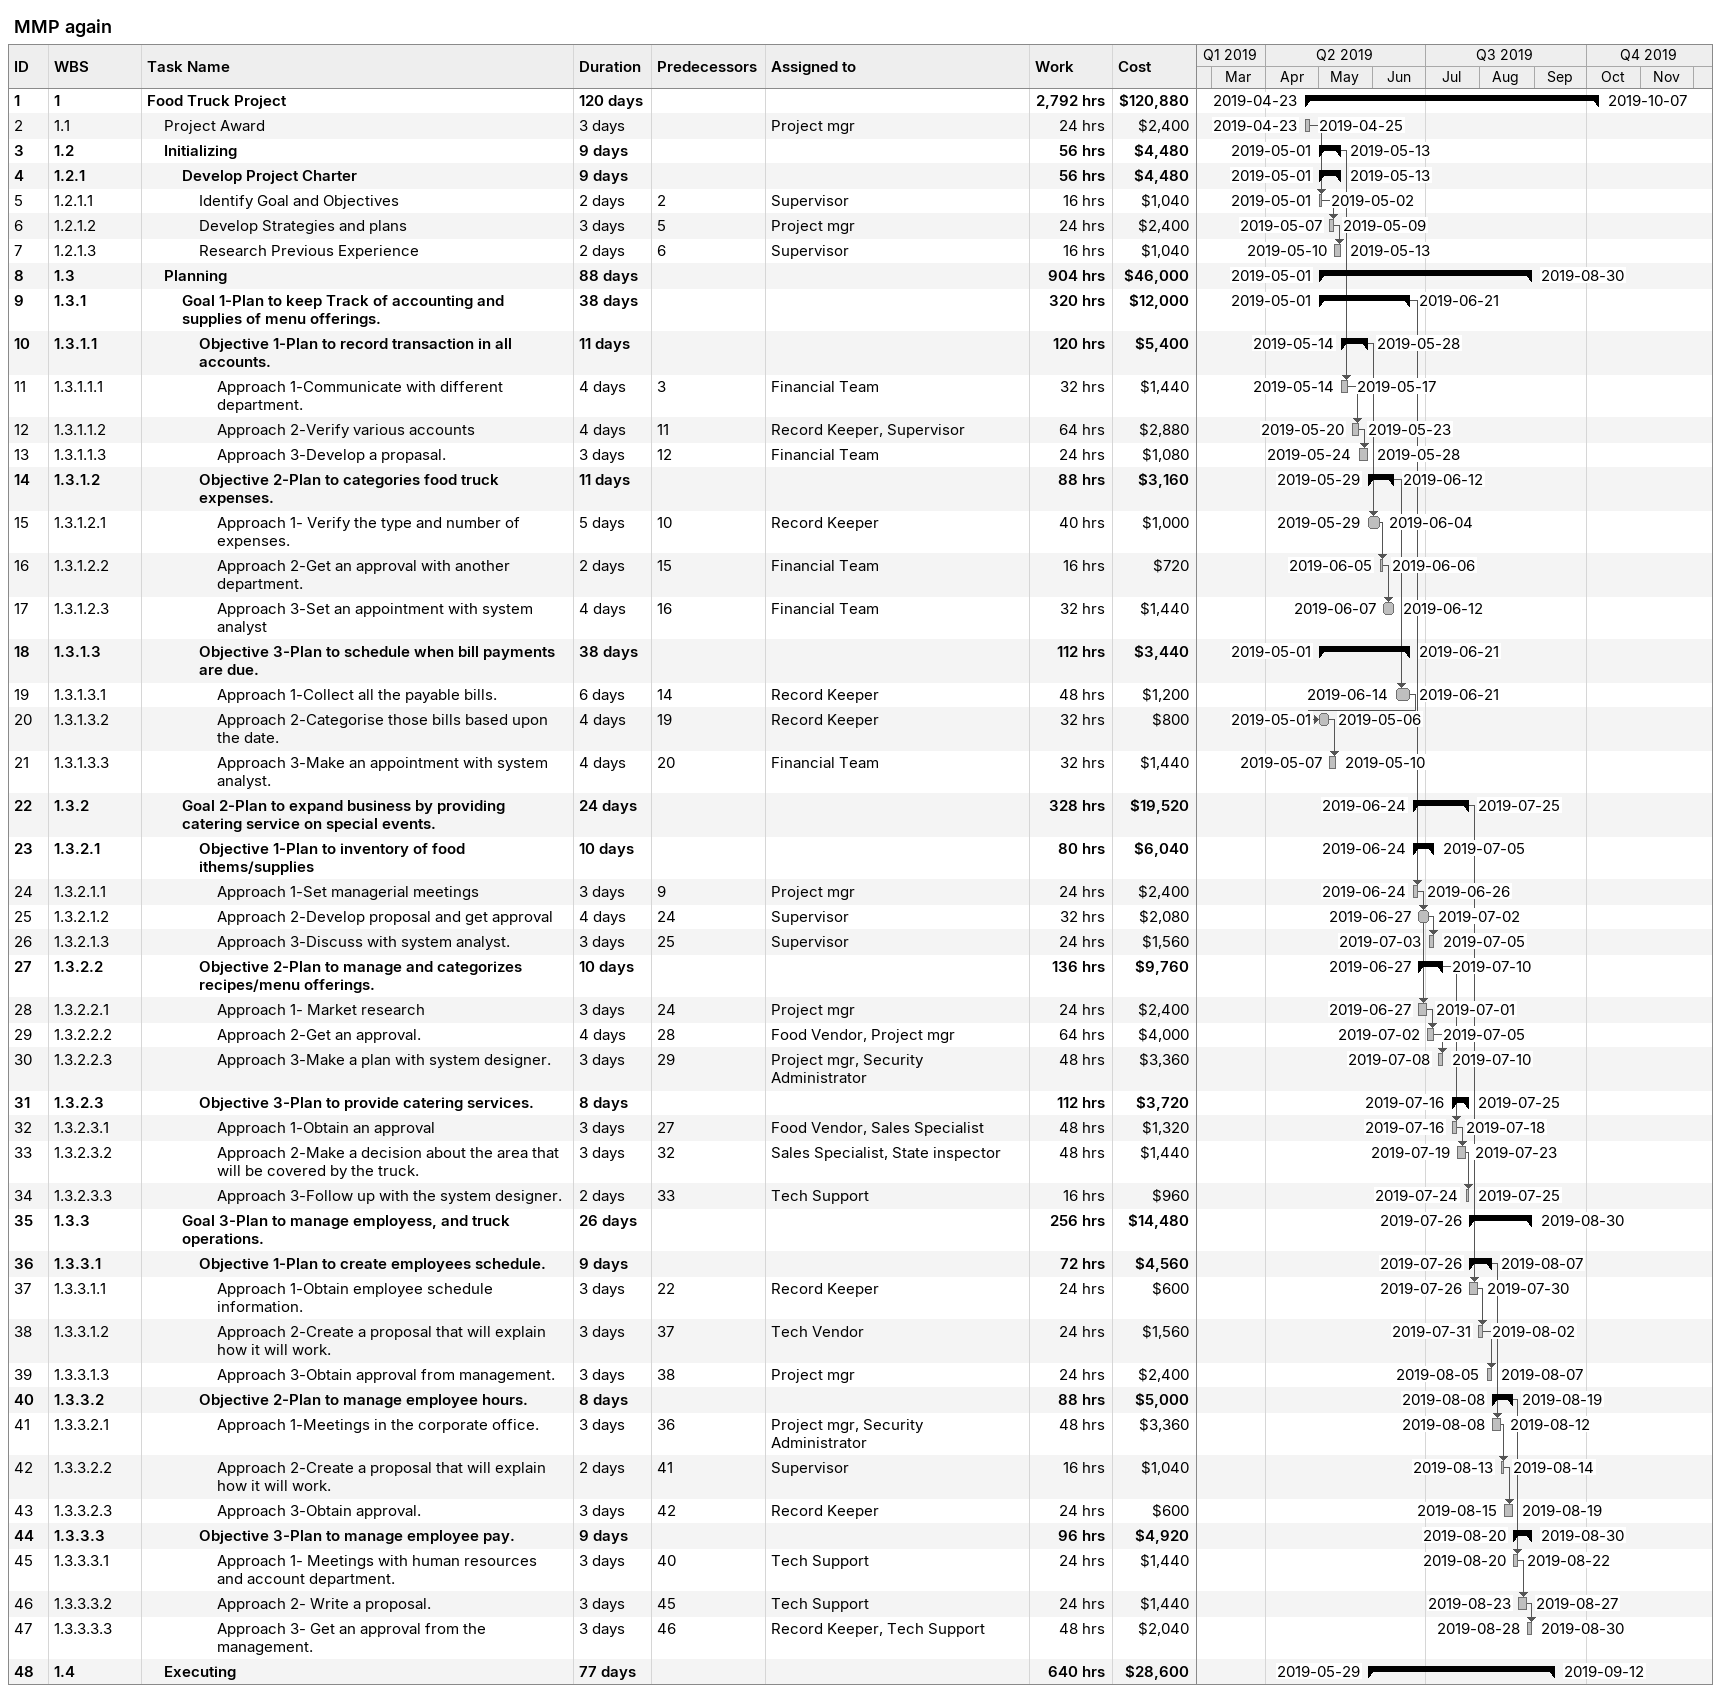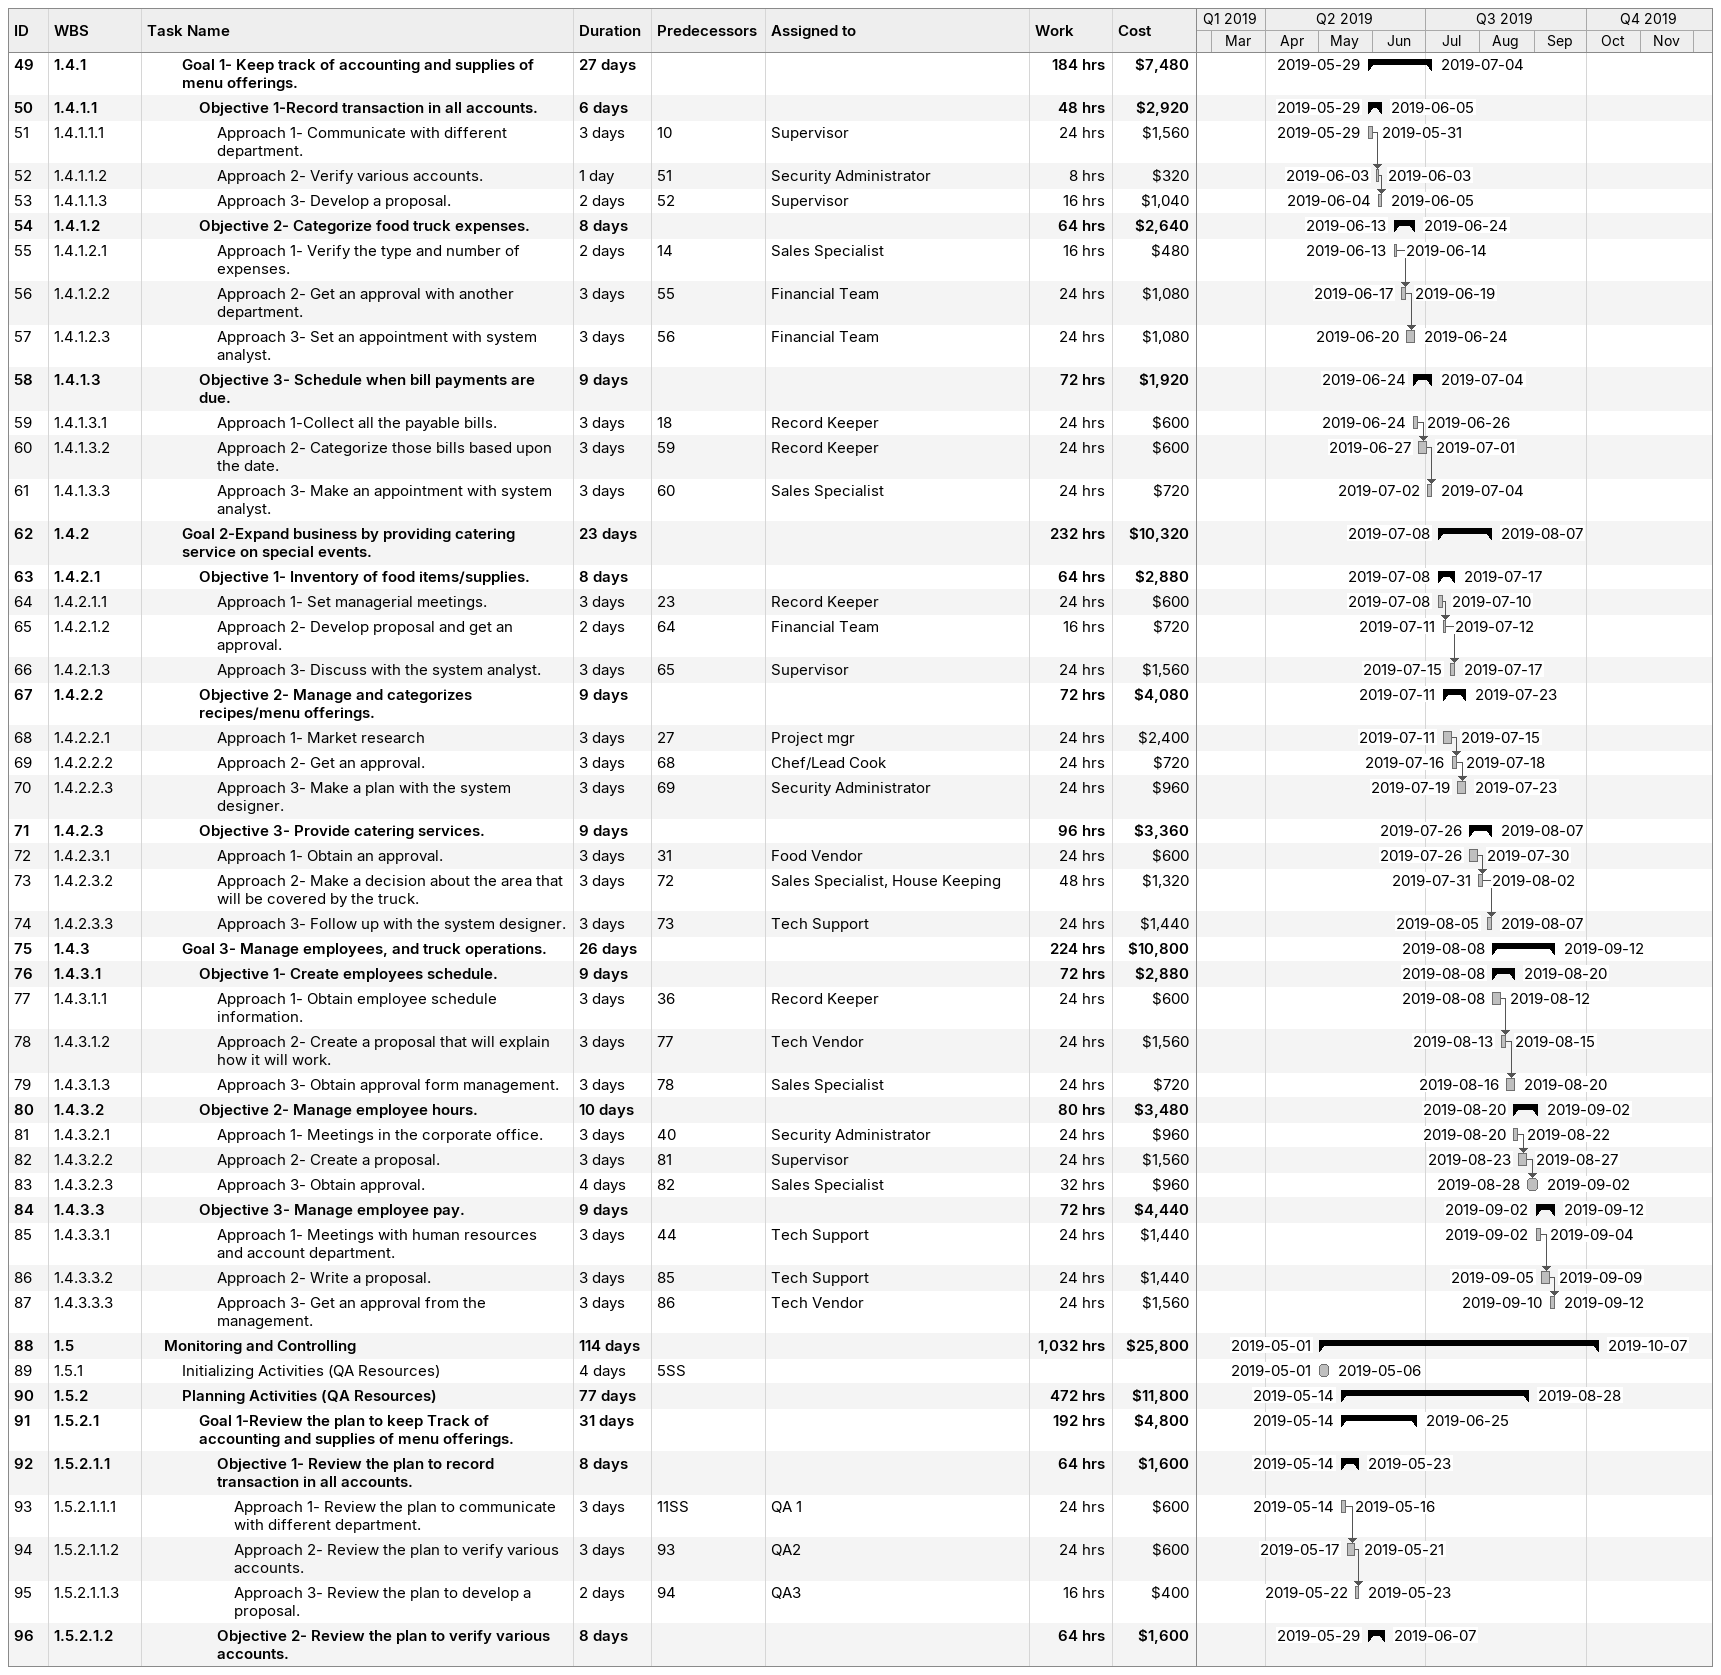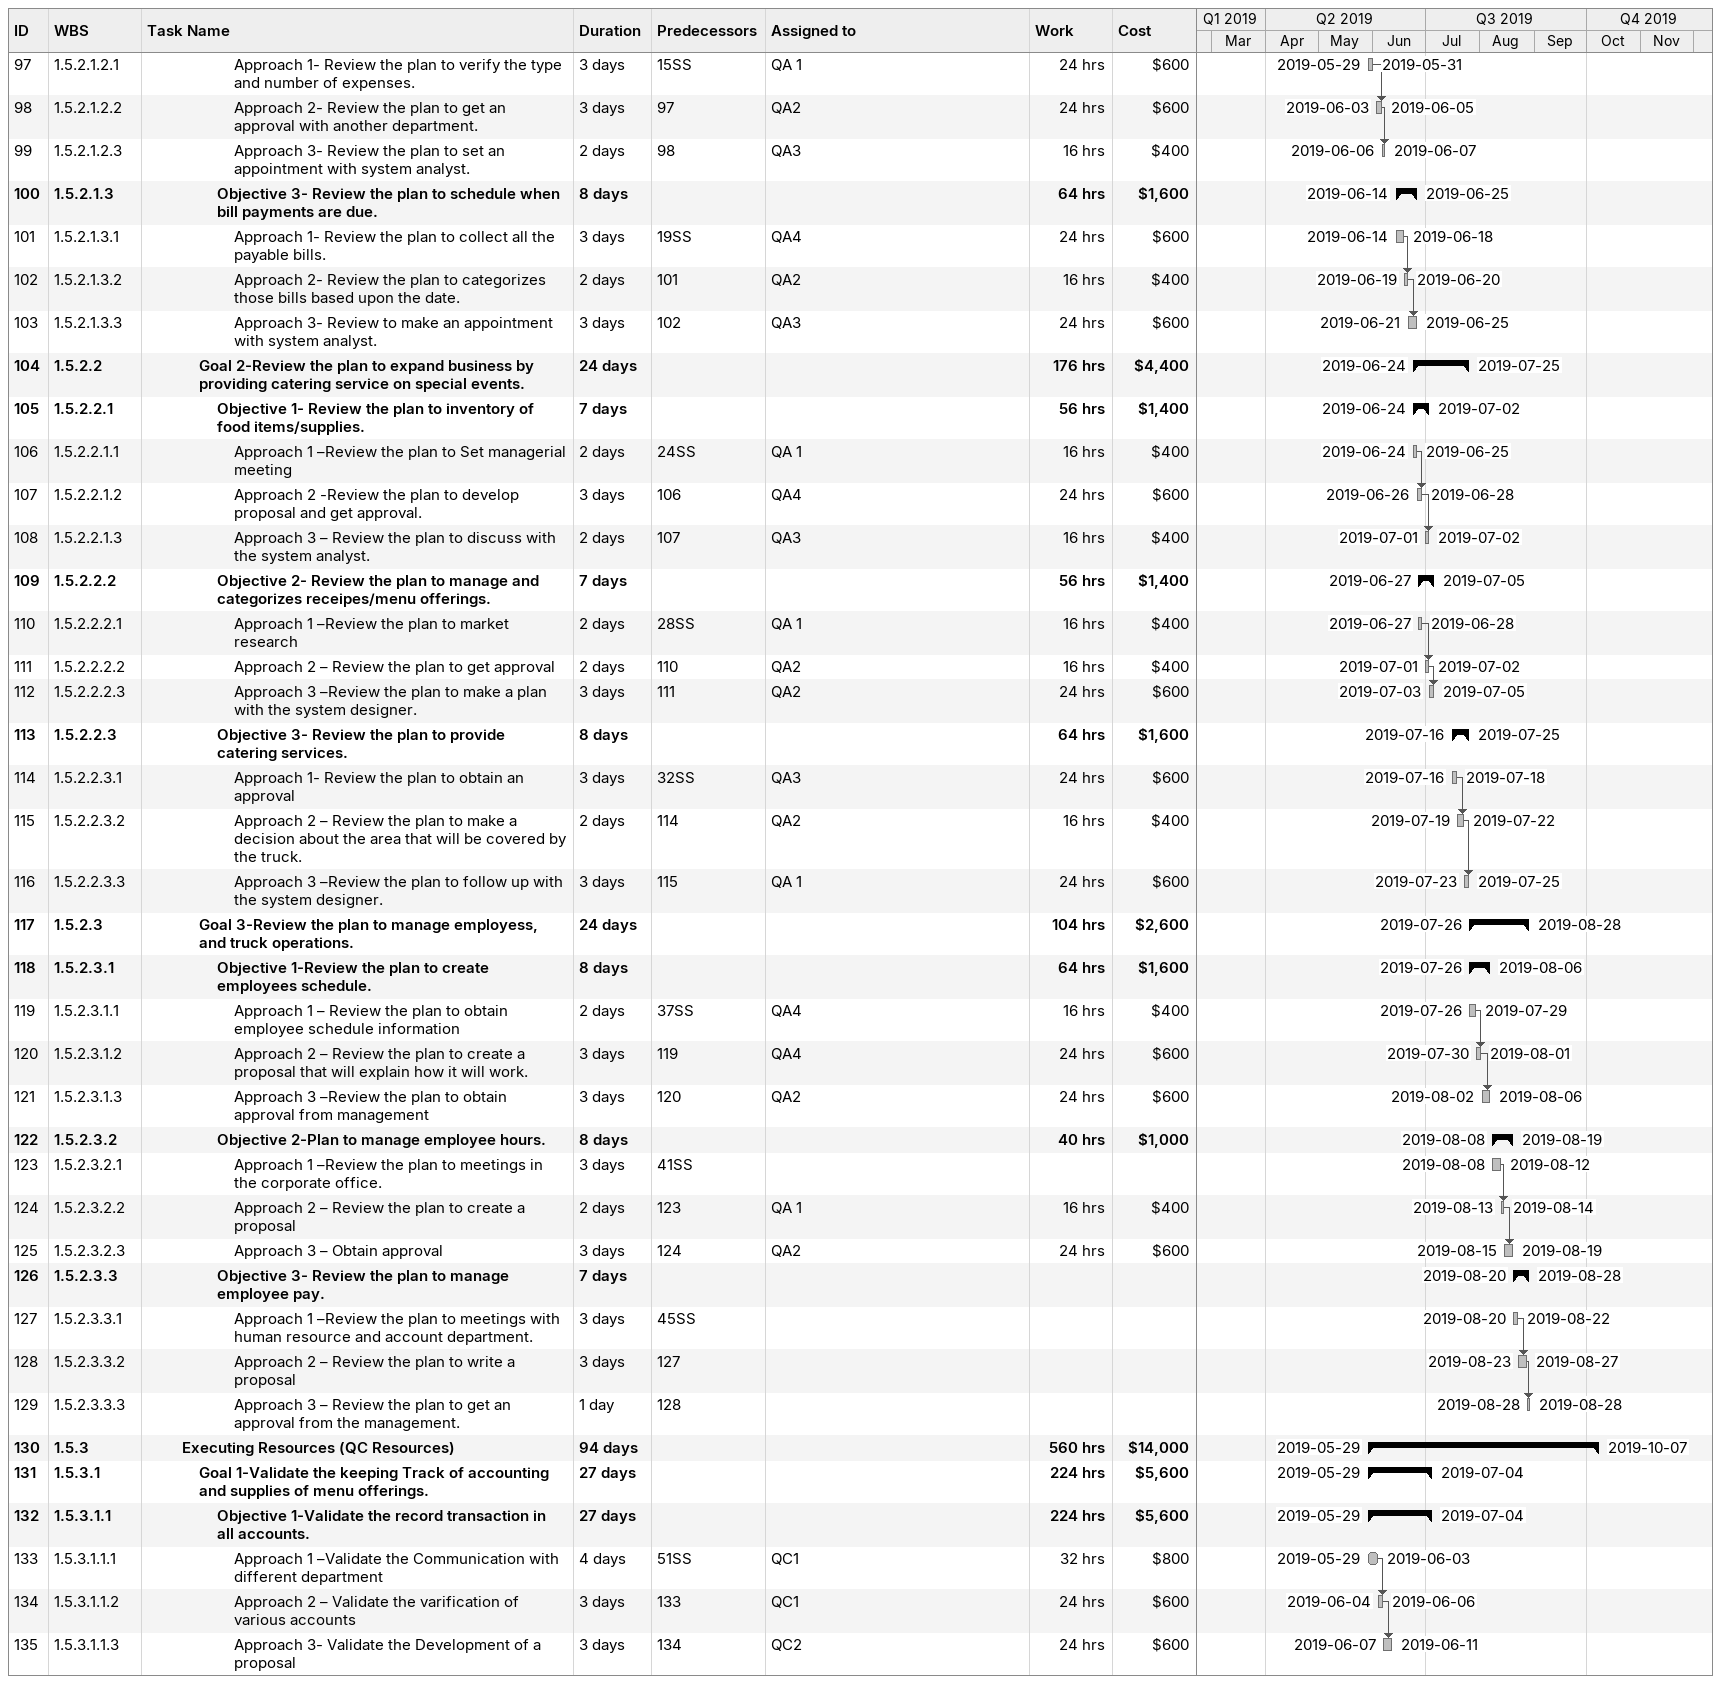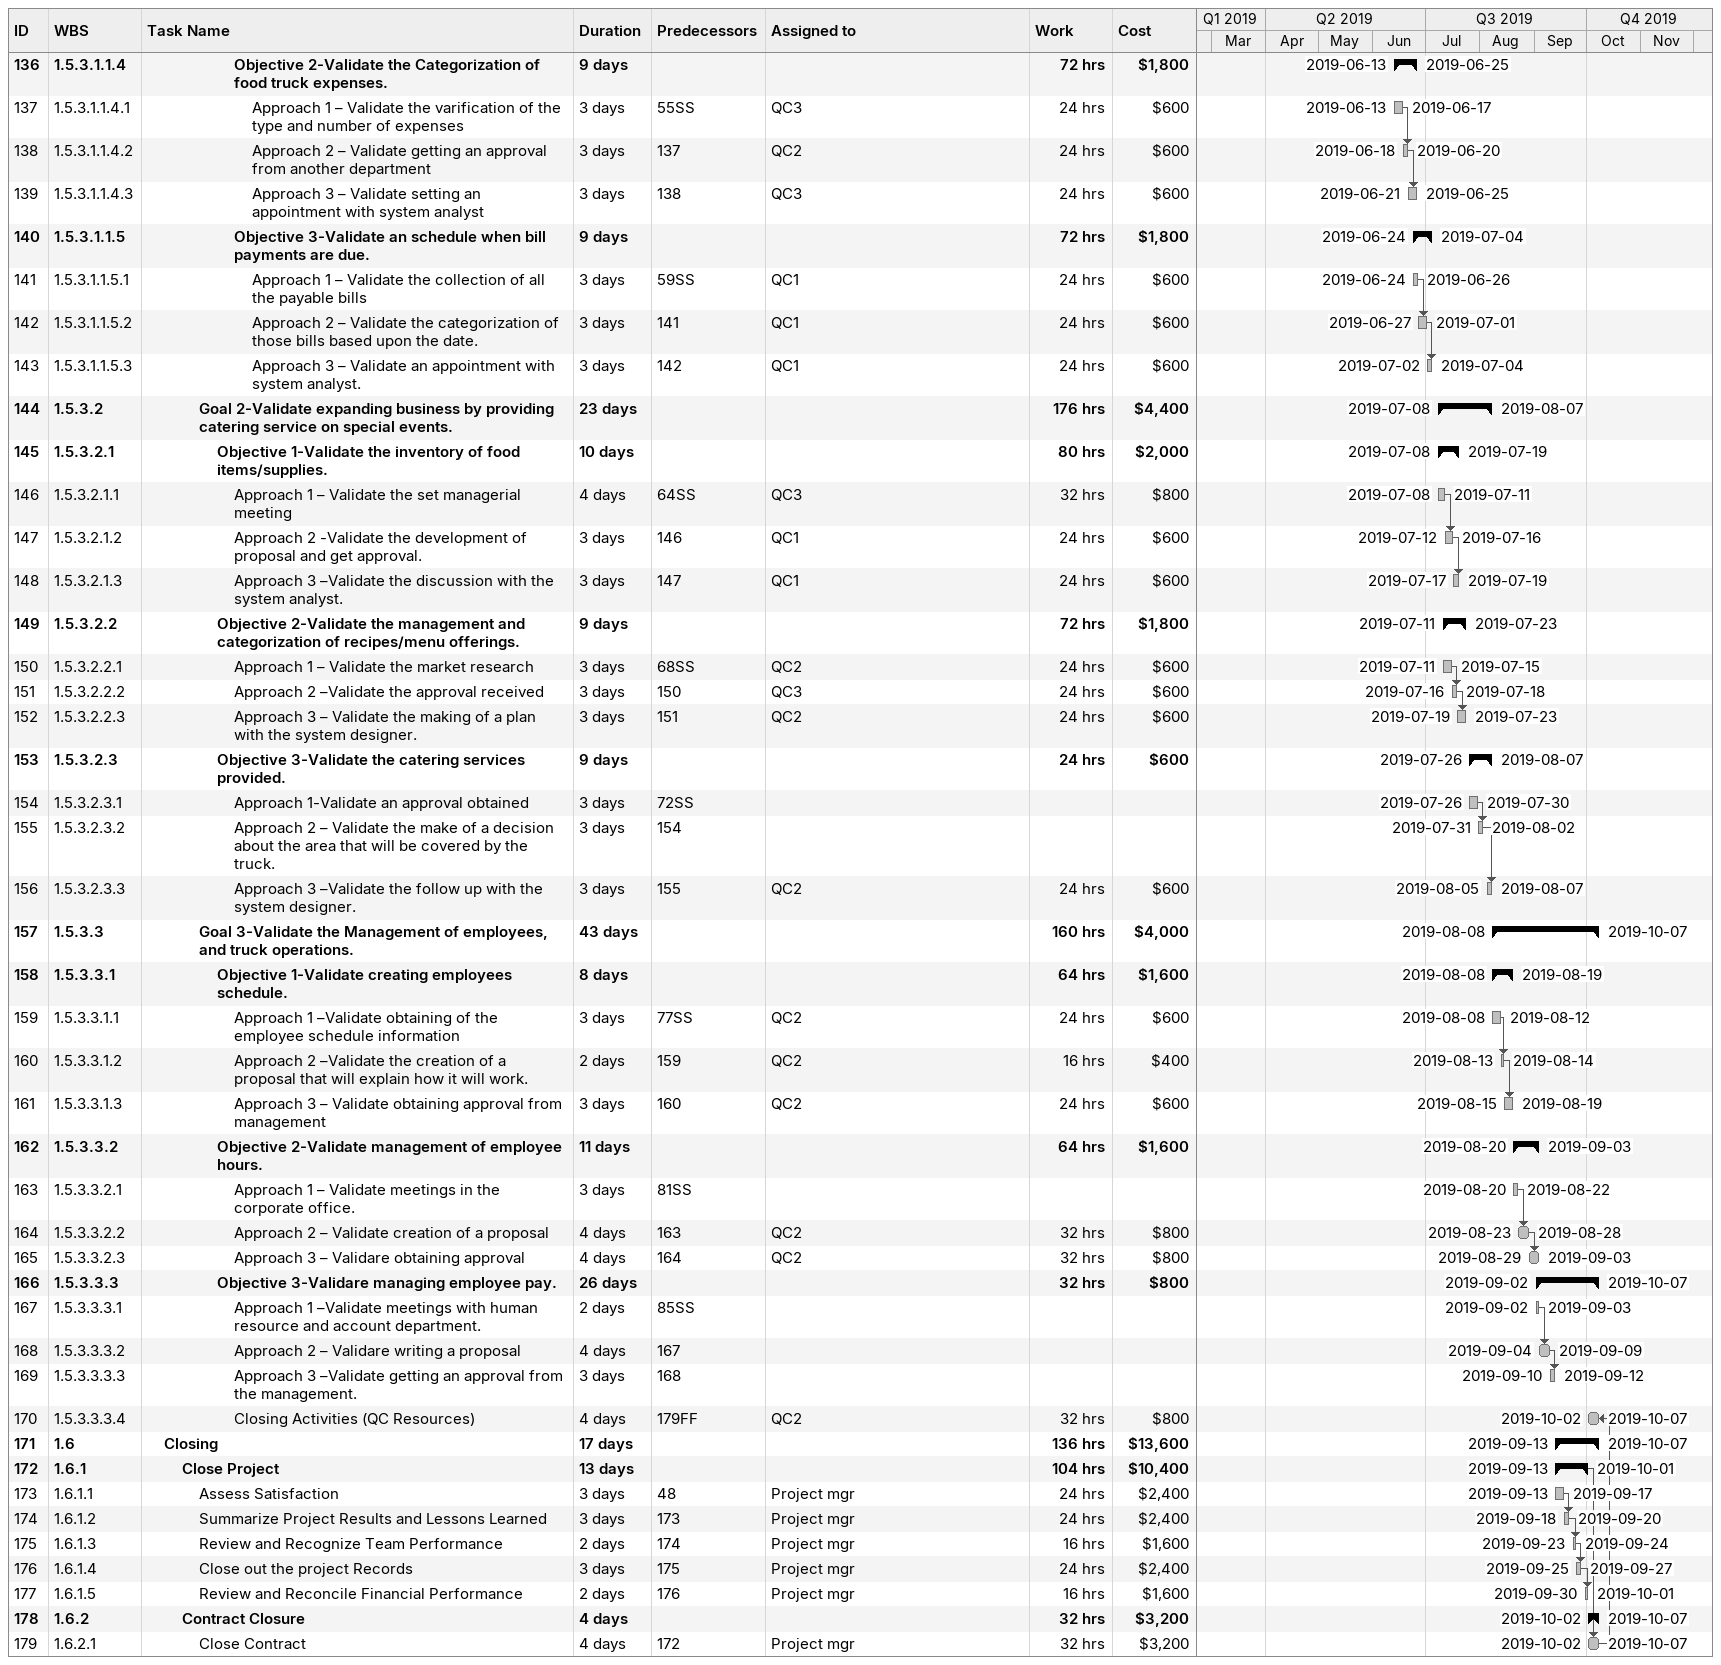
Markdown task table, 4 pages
MMP again

| ID | WBS | Task | Duration | Start | Finish | Predecessors | Resources | Work (h) | Cost ($) |
|---|---|---|---|---|---|---|---|---|---|
| 1 | 1 | **Food Truck Project** | 120d | 2019-04-23 | 2019-10-07 |  |  | 2792 | 120880 |
| 2 | 1.1 | Project Award | 3d | 2019-04-23 | 2019-04-25 |  | Project mgr | 24 | 2400 |
| 3 | 1.2 | **Initializing** | 9d | 2019-05-01 | 2019-05-13 |  |  | 56 | 4480 |
| 4 | 1.2.1 | **Develop Project Charter** | 9d | 2019-05-01 | 2019-05-13 |  |  | 56 | 4480 |
| 5 | 1.2.1.1 | Identify Goal and Objectives | 2d | 2019-05-01 | 2019-05-02 | 2 | Supervisor | 16 | 1040 |
| 6 | 1.2.1.2 | Develop Strategies and plans | 3d | 2019-05-07 | 2019-05-09 | 5 | Project mgr | 24 | 2400 |
| 7 | 1.2.1.3 | Research Previous Experience | 2d | 2019-05-10 | 2019-05-13 | 6 | Supervisor | 16 | 1040 |
| 8 | 1.3 | **Planning** | 88d | 2019-05-01 | 2019-08-30 |  |  | 904 | 46000 |
| 9 | 1.3.1 | **Goal 1-Plan to keep Track of accounting and supplies of menu offerings.** | 38d | 2019-05-01 | 2019-06-21 |  |  | 320 | 12000 |
| 10 | 1.3.1.1 | **Objective 1-Plan to record transaction in all accounts.** | 11d | 2019-05-14 | 2019-05-28 |  |  | 120 | 5400 |
| 11 | 1.3.1.1.1 | Approach 1-Communicate with different department. | 4d | 2019-05-14 | 2019-05-17 | 3 | Financial Team | 32 | 1440 |
| 12 | 1.3.1.1.2 | Approach 2-Verify various accounts | 4d | 2019-05-20 | 2019-05-23 | 11 | Record Keeper, Supervisor | 64 | 2880 |
| 13 | 1.3.1.1.3 | Approach 3-Develop a propasal. | 3d | 2019-05-24 | 2019-05-28 | 12 | Financial Team | 24 | 1080 |
| 14 | 1.3.1.2 | **Objective 2-Plan to categories food truck expenses.** | 11d | 2019-05-29 | 2019-06-12 |  |  | 88 | 3160 |
| 15 | 1.3.1.2.1 | Approach 1- Verify the type and number of expenses. | 5d | 2019-05-29 | 2019-06-04 | 10 | Record Keeper | 40 | 1000 |
| 16 | 1.3.1.2.2 | Approach 2-Get an approval with another department. | 2d | 2019-06-05 | 2019-06-06 | 15 | Financial Team | 16 | 720 |
| 17 | 1.3.1.2.3 | Approach 3-Set an appointment with system analyst | 4d | 2019-06-07 | 2019-06-12 | 16 | Financial Team | 32 | 1440 |
| 18 | 1.3.1.3 | **Objective 3-Plan to schedule when bill payments are due.** | 38d | 2019-05-01 | 2019-06-21 |  |  | 112 | 3440 |
| 19 | 1.3.1.3.1 | Approach 1-Collect all the payable bills. | 6d | 2019-06-14 | 2019-06-21 | 14 | Record Keeper | 48 | 1200 |
| 20 | 1.3.1.3.2 | Approach 2-Categorise those bills based upon the date. | 4d | 2019-05-01 | 2019-05-06 | 19 | Record Keeper | 32 | 800 |
| 21 | 1.3.1.3.3 | Approach 3-Make an appointment with system analyst. | 4d | 2019-05-07 | 2019-05-10 | 20 | Financial Team | 32 | 1440 |
| 22 | 1.3.2 | **Goal 2-Plan to expand business by providing catering service on special events.** | 24d | 2019-06-24 | 2019-07-25 |  |  | 328 | 19520 |
| 23 | 1.3.2.1 | **Objective 1-Plan to inventory of food ithems/supplies** | 10d | 2019-06-24 | 2019-07-05 |  |  | 80 | 6040 |
| 24 | 1.3.2.1.1 | Approach 1-Set managerial meetings | 3d | 2019-06-24 | 2019-06-26 | 9 | Project mgr | 24 | 2400 |
| 25 | 1.3.2.1.2 | Approach 2-Develop proposal and get approval | 4d | 2019-06-27 | 2019-07-02 | 24 | Supervisor | 32 | 2080 |
| 26 | 1.3.2.1.3 | Approach 3-Discuss with system analyst. | 3d | 2019-07-03 | 2019-07-05 | 25 | Supervisor | 24 | 1560 |
| 27 | 1.3.2.2 | **Objective 2-Plan to manage and categorizes recipes/menu offerings.** | 10d | 2019-06-27 | 2019-07-10 |  |  | 136 | 9760 |
| 28 | 1.3.2.2.1 | Approach 1- Market research | 3d | 2019-06-27 | 2019-07-01 | 24 | Project mgr | 24 | 2400 |
| 29 | 1.3.2.2.2 | Approach 2-Get an approval. | 4d | 2019-07-02 | 2019-07-05 | 28 | Food Vendor, Project mgr | 64 | 4000 |
| 30 | 1.3.2.2.3 | Approach 3-Make a plan with system designer. | 3d | 2019-07-08 | 2019-07-10 | 29 | Project mgr, Security Administrator | 48 | 3360 |
| 31 | 1.3.2.3 | **Objective 3-Plan to provide catering services.** | 8d | 2019-07-16 | 2019-07-25 |  |  | 112 | 3720 |
| 32 | 1.3.2.3.1 | Approach 1-Obtain an approval | 3d | 2019-07-16 | 2019-07-18 | 27 | Food Vendor, Sales Specialist | 48 | 1320 |
| 33 | 1.3.2.3.2 | Approach 2-Make a decision about the area that will be covered by the truck. | 3d | 2019-07-19 | 2019-07-23 | 32 | Sales Specialist, State inspector | 48 | 1440 |
| 34 | 1.3.2.3.3 | Approach 3-Follow up with the system designer. | 2d | 2019-07-24 | 2019-07-25 | 33 | Tech Support | 16 | 960 |
| 35 | 1.3.3 | **Goal 3-Plan to manage employess, and truck operations.** | 26d | 2019-07-26 | 2019-08-30 |  |  | 256 | 14480 |
| 36 | 1.3.3.1 | **Objective 1-Plan to create employees schedule.** | 9d | 2019-07-26 | 2019-08-07 |  |  | 72 | 4560 |
| 37 | 1.3.3.1.1 | Approach 1-Obtain employee schedule information. | 3d | 2019-07-26 | 2019-07-30 | 22 | Record Keeper | 24 | 600 |
| 38 | 1.3.3.1.2 | Approach 2-Create a proposal that will explain how it will work. | 3d | 2019-07-31 | 2019-08-02 | 37 | Tech Vendor | 24 | 1560 |
| 39 | 1.3.3.1.3 | Approach 3-Obtain approval from management. | 3d | 2019-08-05 | 2019-08-07 | 38 | Project mgr | 24 | 2400 |
| 40 | 1.3.3.2 | **Objective 2-Plan to manage employee hours.** | 8d | 2019-08-08 | 2019-08-19 |  |  | 88 | 5000 |
| 41 | 1.3.3.2.1 | Approach 1-Meetings in the corporate office. | 3d | 2019-08-08 | 2019-08-12 | 36 | Project mgr, Security Administrator | 48 | 3360 |
| 42 | 1.3.3.2.2 | Approach 2-Create a proposal that will explain how it will work. | 2d | 2019-08-13 | 2019-08-14 | 41 | Supervisor | 16 | 1040 |
| 43 | 1.3.3.2.3 | Approach 3-Obtain approval. | 3d | 2019-08-15 | 2019-08-19 | 42 | Record Keeper | 24 | 600 |
| 44 | 1.3.3.3 | **Objective 3-Plan to manage employee pay.** | 9d | 2019-08-20 | 2019-08-30 |  |  | 96 | 4920 |
| 45 | 1.3.3.3.1 | Approach 1- Meetings with human resources and account department. | 3d | 2019-08-20 | 2019-08-22 | 40 | Tech Support | 24 | 1440 |
| 46 | 1.3.3.3.2 | Approach 2- Write a proposal. | 3d | 2019-08-23 | 2019-08-27 | 45 | Tech Support | 24 | 1440 |
| 47 | 1.3.3.3.3 | Approach 3- Get an approval from the management. | 3d | 2019-08-28 | 2019-08-30 | 46 | Record Keeper, Tech Support | 48 | 2040 |
| 48 | 1.4 | **Executing** | 77d | 2019-05-29 | 2019-09-12 |  |  | 640 | 28600 |
| 49 | 1.4.1 | **Goal 1- Keep track of accounting and supplies of menu offerings.** | 27d | 2019-05-29 | 2019-07-04 |  |  | 184 | 7480 |
| 50 | 1.4.1.1 | **Objective 1-Record transaction in all accounts.** | 6d | 2019-05-29 | 2019-06-05 |  |  | 48 | 2920 |
| 51 | 1.4.1.1.1 | Approach 1- Communicate with different department. | 3d | 2019-05-29 | 2019-05-31 | 10 | Supervisor | 24 | 1560 |
| 52 | 1.4.1.1.2 | Approach 2- Verify various accounts. | 1d | 2019-06-03 | 2019-06-03 | 51 | Security Administrator | 8 | 320 |
| 53 | 1.4.1.1.3 | Approach 3- Develop a proposal. | 2d | 2019-06-04 | 2019-06-05 | 52 | Supervisor | 16 | 1040 |
| 54 | 1.4.1.2 | **Objective 2- Categorize food truck expenses.** | 8d | 2019-06-13 | 2019-06-24 |  |  | 64 | 2640 |
| 55 | 1.4.1.2.1 | Approach 1- Verify the type and number of expenses. | 2d | 2019-06-13 | 2019-06-14 | 14 | Sales Specialist | 16 | 480 |
| 56 | 1.4.1.2.2 | Approach 2- Get an approval with another department. | 3d | 2019-06-17 | 2019-06-19 | 55 | Financial Team | 24 | 1080 |
| 57 | 1.4.1.2.3 | Approach 3- Set an appointment with system analyst. | 3d | 2019-06-20 | 2019-06-24 | 56 | Financial Team | 24 | 1080 |
| 58 | 1.4.1.3 | **Objective 3- Schedule when bill payments are due.** | 9d | 2019-06-24 | 2019-07-04 |  |  | 72 | 1920 |
| 59 | 1.4.1.3.1 | Approach 1-Collect all the payable bills. | 3d | 2019-06-24 | 2019-06-26 | 18 | Record Keeper | 24 | 600 |
| 60 | 1.4.1.3.2 | Approach 2- Categorize those bills based upon the date. | 3d | 2019-06-27 | 2019-07-01 | 59 | Record Keeper | 24 | 600 |
| 61 | 1.4.1.3.3 | Approach 3- Make an appointment with system analyst. | 3d | 2019-07-02 | 2019-07-04 | 60 | Sales Specialist | 24 | 720 |
| 62 | 1.4.2 | **Goal 2-Expand business by providing catering service on special events.** | 23d | 2019-07-08 | 2019-08-07 |  |  | 232 | 10320 |
| 63 | 1.4.2.1 | **Objective 1- Inventory of food items/supplies.** | 8d | 2019-07-08 | 2019-07-17 |  |  | 64 | 2880 |
| 64 | 1.4.2.1.1 | Approach 1- Set managerial meetings. | 3d | 2019-07-08 | 2019-07-10 | 23 | Record Keeper | 24 | 600 |
| 65 | 1.4.2.1.2 | Approach 2- Develop proposal and get an approval. | 2d | 2019-07-11 | 2019-07-12 | 64 | Financial Team | 16 | 720 |
| 66 | 1.4.2.1.3 | Approach 3- Discuss with the system analyst. | 3d | 2019-07-15 | 2019-07-17 | 65 | Supervisor | 24 | 1560 |
| 67 | 1.4.2.2 | **Objective 2- Manage and categorizes recipes/menu offerings.** | 9d | 2019-07-11 | 2019-07-23 |  |  | 72 | 4080 |
| 68 | 1.4.2.2.1 | Approach 1- Market research | 3d | 2019-07-11 | 2019-07-15 | 27 | Project mgr | 24 | 2400 |
| 69 | 1.4.2.2.2 | Approach 2- Get an approval. | 3d | 2019-07-16 | 2019-07-18 | 68 | Chef/Lead Cook | 24 | 720 |
| 70 | 1.4.2.2.3 | Approach 3- Make a plan with the system designer. | 3d | 2019-07-19 | 2019-07-23 | 69 | Security Administrator | 24 | 960 |
| 71 | 1.4.2.3 | **Objective 3- Provide catering services.** | 9d | 2019-07-26 | 2019-08-07 |  |  | 96 | 3360 |
| 72 | 1.4.2.3.1 | Approach 1- Obtain an approval. | 3d | 2019-07-26 | 2019-07-30 | 31 | Food Vendor | 24 | 600 |
| 73 | 1.4.2.3.2 | Approach 2- Make a decision about the area that will be covered by the truck. | 3d | 2019-07-31 | 2019-08-02 | 72 | Sales Specialist, House Keeping | 48 | 1320 |
| 74 | 1.4.2.3.3 | Approach 3- Follow up with the system designer. | 3d | 2019-08-05 | 2019-08-07 | 73 | Tech Support | 24 | 1440 |
| 75 | 1.4.3 | **Goal 3- Manage employees, and truck operations.** | 26d | 2019-08-08 | 2019-09-12 |  |  | 224 | 10800 |
| 76 | 1.4.3.1 | **Objective 1- Create employees schedule.** | 9d | 2019-08-08 | 2019-08-20 |  |  | 72 | 2880 |
| 77 | 1.4.3.1.1 | Approach 1- Obtain employee schedule information. | 3d | 2019-08-08 | 2019-08-12 | 36 | Record Keeper | 24 | 600 |
| 78 | 1.4.3.1.2 | Approach 2- Create a proposal that will explain how it will work. | 3d | 2019-08-13 | 2019-08-15 | 77 | Tech Vendor | 24 | 1560 |
| 79 | 1.4.3.1.3 | Approach 3- Obtain approval form management. | 3d | 2019-08-16 | 2019-08-20 | 78 | Sales Specialist | 24 | 720 |
| 80 | 1.4.3.2 | **Objective 2- Manage employee hours.** | 10d | 2019-08-20 | 2019-09-02 |  |  | 80 | 3480 |
| 81 | 1.4.3.2.1 | Approach 1- Meetings in the corporate office. | 3d | 2019-08-20 | 2019-08-22 | 40 | Security Administrator | 24 | 960 |
| 82 | 1.4.3.2.2 | Approach 2- Create a proposal. | 3d | 2019-08-23 | 2019-08-27 | 81 | Supervisor | 24 | 1560 |
| 83 | 1.4.3.2.3 | Approach 3- Obtain approval. | 4d | 2019-08-28 | 2019-09-02 | 82 | Sales Specialist | 32 | 960 |
| 84 | 1.4.3.3 | **Objective 3- Manage employee pay.** | 9d | 2019-09-02 | 2019-09-12 |  |  | 72 | 4440 |
| 85 | 1.4.3.3.1 | Approach 1- Meetings with human resources and account department. | 3d | 2019-09-02 | 2019-09-04 | 44 | Tech Support | 24 | 1440 |
| 86 | 1.4.3.3.2 | Approach 2- Write a proposal. | 3d | 2019-09-05 | 2019-09-09 | 85 | Tech Support | 24 | 1440 |
| 87 | 1.4.3.3.3 | Approach 3- Get an approval from the management. | 3d | 2019-09-10 | 2019-09-12 | 86 | Tech Vendor | 24 | 1560 |
| 88 | 1.5 | **Monitoring and Controlling** | 114d | 2019-05-01 | 2019-10-07 |  |  | 1032 | 25800 |
| 89 | 1.5.1 | Initializing Activities (QA Resources) | 4d | 2019-05-01 | 2019-05-06 | 5SS |  |  |  |
| 90 | 1.5.2 | **Planning Activities (QA Resources)** | 77d | 2019-05-14 | 2019-08-28 |  |  | 472 | 11800 |
| 91 | 1.5.2.1 | **Goal 1-Review the plan to keep Track of accounting and supplies of menu offerings.** | 31d | 2019-05-14 | 2019-06-25 |  |  | 192 | 4800 |
| 92 | 1.5.2.1.1 | **Objective 1- Review the plan to record transaction in all accounts.** | 8d | 2019-05-14 | 2019-05-23 |  |  | 64 | 1600 |
| 93 | 1.5.2.1.1.1 | Approach 1- Review the plan to communicate with different department. | 3d | 2019-05-14 | 2019-05-16 | 11SS | QA 1 | 24 | 600 |
| 94 | 1.5.2.1.1.2 | Approach 2- Review the plan to verify various accounts. | 3d | 2019-05-17 | 2019-05-21 | 93 | QA2 | 24 | 600 |
| 95 | 1.5.2.1.1.3 | Approach 3- Review the plan to develop a proposal. | 2d | 2019-05-22 | 2019-05-23 | 94 | QA3 | 16 | 400 |
| 96 | 1.5.2.1.2 | **Objective 2- Review the plan to verify various accounts.** | 8d | 2019-05-29 | 2019-06-07 |  |  | 64 | 1600 |
| 97 | 1.5.2.1.2.1 | Approach 1- Review the plan to verify the type and number of expenses. | 3d | 2019-05-29 | 2019-05-31 | 15SS | QA 1 | 24 | 600 |
| 98 | 1.5.2.1.2.2 | Approach 2- Review the plan to get an approval with another department. | 3d | 2019-06-03 | 2019-06-05 | 97 | QA2 | 24 | 600 |
| 99 | 1.5.2.1.2.3 | Approach 3- Review the plan to set an appointment with system analyst. | 2d | 2019-06-06 | 2019-06-07 | 98 | QA3 | 16 | 400 |
| 100 | 1.5.2.1.3 | **Objective 3- Review the plan to schedule when bill payments are due.** | 8d | 2019-06-14 | 2019-06-25 |  |  | 64 | 1600 |
| 101 | 1.5.2.1.3.1 | Approach 1- Review the plan to collect all the payable bills. | 3d | 2019-06-14 | 2019-06-18 | 19SS | QA4 | 24 | 600 |
| 102 | 1.5.2.1.3.2 | Approach 2- Review the plan to categorizes those bills based upon the date. | 2d | 2019-06-19 | 2019-06-20 | 101 | QA2 | 16 | 400 |
| 103 | 1.5.2.1.3.3 | Approach 3- Review to make an appointment with system analyst. | 3d | 2019-06-21 | 2019-06-25 | 102 | QA3 | 24 | 600 |
| 104 | 1.5.2.2 | **Goal 2-Review the plan to expand business by providing catering service on special events.** | 24d | 2019-06-24 | 2019-07-25 |  |  | 176 | 4400 |
| 105 | 1.5.2.2.1 | **Objective 1- Review the plan to inventory of food items/supplies.** | 7d | 2019-06-24 | 2019-07-02 |  |  | 56 | 1400 |
| 106 | 1.5.2.2.1.1 | Approach 1 –Review the plan to Set managerial meeting | 2d | 2019-06-24 | 2019-06-25 | 24SS | QA 1 | 16 | 400 |
| 107 | 1.5.2.2.1.2 | Approach 2 -Review the plan to develop proposal and get approval. | 3d | 2019-06-26 | 2019-06-28 | 106 | QA4 | 24 | 600 |
| 108 | 1.5.2.2.1.3 | Approach 3 – Review the plan to discuss with the system analyst. | 2d | 2019-07-01 | 2019-07-02 | 107 | QA3 | 16 | 400 |
| 109 | 1.5.2.2.2 | **Objective 2- Review the plan to manage and categorizes receipes/menu offerings.** | 7d | 2019-06-27 | 2019-07-05 |  |  | 56 | 1400 |
| 110 | 1.5.2.2.2.1 | Approach 1 –Review the plan to market research | 2d | 2019-06-27 | 2019-06-28 | 28SS | QA 1 | 16 | 400 |
| 111 | 1.5.2.2.2.2 | Approach 2 – Review the plan to get approval | 2d | 2019-07-01 | 2019-07-02 | 110 | QA2 | 16 | 400 |
| 112 | 1.5.2.2.2.3 | Approach 3 –Review the plan to make a plan with the system designer. | 3d | 2019-07-03 | 2019-07-05 | 111 | QA2 | 24 | 600 |
| 113 | 1.5.2.2.3 | **Objective 3- Review the plan to provide catering services.** | 8d | 2019-07-16 | 2019-07-25 |  |  | 64 | 1600 |
| 114 | 1.5.2.2.3.1 | Approach 1- Review the plan to obtain an approval | 3d | 2019-07-16 | 2019-07-18 | 32SS | QA3 | 24 | 600 |
| 115 | 1.5.2.2.3.2 | Approach 2 – Review the plan to make a decision about the area that will be covered by the truck. | 2d | 2019-07-19 | 2019-07-22 | 114 | QA2 | 16 | 400 |
| 116 | 1.5.2.2.3.3 | Approach 3 –Review the plan to follow up with the system designer. | 3d | 2019-07-23 | 2019-07-25 | 115 | QA 1 | 24 | 600 |
| 117 | 1.5.2.3 | **Goal 3-Review the plan to manage employess, and truck operations.** | 24d | 2019-07-26 | 2019-08-28 |  |  | 104 | 2600 |
| 118 | 1.5.2.3.1 | **Objective 1-Review the plan to create employees schedule.** | 8d | 2019-07-26 | 2019-08-06 |  |  | 64 | 1600 |
| 119 | 1.5.2.3.1.1 | Approach 1 – Review the plan to obtain employee schedule information | 2d | 2019-07-26 | 2019-07-29 | 37SS | QA4 | 16 | 400 |
| 120 | 1.5.2.3.1.2 | Approach 2 – Review the plan to create a proposal that will explain how it will work. | 3d | 2019-07-30 | 2019-08-01 | 119 | QA4 | 24 | 600 |
| 121 | 1.5.2.3.1.3 | Approach 3 –Review the plan to obtain approval from management | 3d | 2019-08-02 | 2019-08-06 | 120 | QA2 | 24 | 600 |
| 122 | 1.5.2.3.2 | **Objective 2-Plan to manage employee hours.** | 8d | 2019-08-08 | 2019-08-19 |  |  | 40 | 1000 |
| 123 | 1.5.2.3.2.1 | Approach 1 –Review the plan to meetings in the corporate office. | 3d | 2019-08-08 | 2019-08-12 | 41SS |  |  |  |
| 124 | 1.5.2.3.2.2 | Approach 2 – Review the plan to create a proposal | 2d | 2019-08-13 | 2019-08-14 | 123 | QA 1 | 16 | 400 |
| 125 | 1.5.2.3.2.3 | Approach 3 – Obtain approval | 3d | 2019-08-15 | 2019-08-19 | 124 | QA2 | 24 | 600 |
| 126 | 1.5.2.3.3 | **Objective 3- Review the plan to manage employee pay.** | 7d | 2019-08-20 | 2019-08-28 |  |  |  |  |
| 127 | 1.5.2.3.3.1 | Approach 1 –Review the plan to meetings with human resource and account department. | 3d | 2019-08-20 | 2019-08-22 | 45SS |  |  |  |
| 128 | 1.5.2.3.3.2 | Approach 2 – Review the plan to write a proposal | 3d | 2019-08-23 | 2019-08-27 | 127 |  |  |  |
| 129 | 1.5.2.3.3.3 | Approach 3 – Review the plan to get an approval from the management. | 1d | 2019-08-28 | 2019-08-28 | 128 |  |  |  |
| 130 | 1.5.3 | **Executing Resources (QC Resources)** | 94d | 2019-05-29 | 2019-10-07 |  |  | 560 | 14000 |
| 131 | 1.5.3.1 | **Goal 1-Validate the keeping Track of accounting and supplies of menu offerings.** | 27d | 2019-05-29 | 2019-07-04 |  |  | 224 | 5600 |
| 132 | 1.5.3.1.1 | **Objective 1-Validate the record transaction in all accounts.** | 27d | 2019-05-29 | 2019-07-04 |  |  | 224 | 5600 |
| 133 | 1.5.3.1.1.1 | Approach 1 –Validate the Communication with different department | 4d | 2019-05-29 | 2019-06-03 | 51SS | QC1 | 32 | 800 |
| 134 | 1.5.3.1.1.2 | Approach 2 – Validate the varification of various accounts | 3d | 2019-06-04 | 2019-06-06 | 133 | QC1 | 24 | 600 |
| 135 | 1.5.3.1.1.3 | Approach 3- Validate the Development of a proposal | 3d | 2019-06-07 | 2019-06-11 | 134 | QC2 | 24 | 600 |
| 136 | 1.5.3.1.1.4 | **Objective 2-Validate the Categorization of food truck expenses.** | 9d | 2019-06-13 | 2019-06-25 |  |  | 72 | 1800 |
| 137 | 1.5.3.1.1.4.1 | Approach 1 – Validate the varification of the type and number of expenses | 3d | 2019-06-13 | 2019-06-17 | 55SS | QC3 | 24 | 600 |
| 138 | 1.5.3.1.1.4.2 | Approach 2 – Validate getting an approval from another department | 3d | 2019-06-18 | 2019-06-20 | 137 | QC2 | 24 | 600 |
| 139 | 1.5.3.1.1.4.3 | Approach 3 – Validate setting an appointment with system analyst | 3d | 2019-06-21 | 2019-06-25 | 138 | QC3 | 24 | 600 |
| 140 | 1.5.3.1.1.5 | **Objective 3-Validate an schedule when bill payments are due.** | 9d | 2019-06-24 | 2019-07-04 |  |  | 72 | 1800 |
| 141 | 1.5.3.1.1.5.1 | Approach 1 – Validate the collection of all the payable bills | 3d | 2019-06-24 | 2019-06-26 | 59SS | QC1 | 24 | 600 |
| 142 | 1.5.3.1.1.5.2 | Approach 2 – Validate the categorization of those bills based upon the date. | 3d | 2019-06-27 | 2019-07-01 | 141 | QC1 | 24 | 600 |
| 143 | 1.5.3.1.1.5.3 | Approach 3 – Validate an appointment with system analyst. | 3d | 2019-07-02 | 2019-07-04 | 142 | QC1 | 24 | 600 |
| 144 | 1.5.3.2 | **Goal 2-Validate expanding business by providing catering service on special events.** | 23d | 2019-07-08 | 2019-08-07 |  |  | 176 | 4400 |
| 145 | 1.5.3.2.1 | **Objective 1-Validate the inventory of food items/supplies.** | 10d | 2019-07-08 | 2019-07-19 |  |  | 80 | 2000 |
| 146 | 1.5.3.2.1.1 | Approach 1 – Validate the set managerial meeting | 4d | 2019-07-08 | 2019-07-11 | 64SS | QC3 | 32 | 800 |
| 147 | 1.5.3.2.1.2 | Approach 2 -Validate the development of proposal and get approval. | 3d | 2019-07-12 | 2019-07-16 | 146 | QC1 | 24 | 600 |
| 148 | 1.5.3.2.1.3 | Approach 3 –Validate the discussion with the system analyst. | 3d | 2019-07-17 | 2019-07-19 | 147 | QC1 | 24 | 600 |
| 149 | 1.5.3.2.2 | **Objective 2-Validate the management and categorization of recipes/menu offerings.** | 9d | 2019-07-11 | 2019-07-23 |  |  | 72 | 1800 |
| 150 | 1.5.3.2.2.1 | Approach 1 – Validate the market research | 3d | 2019-07-11 | 2019-07-15 | 68SS | QC2 | 24 | 600 |
| 151 | 1.5.3.2.2.2 | Approach 2 –Validate the approval received | 3d | 2019-07-16 | 2019-07-18 | 150 | QC3 | 24 | 600 |
| 152 | 1.5.3.2.2.3 | Approach 3 – Validate the making of a plan with the system designer. | 3d | 2019-07-19 | 2019-07-23 | 151 | QC2 | 24 | 600 |
| 153 | 1.5.3.2.3 | **Objective 3-Validate the catering services provided.** | 9d | 2019-07-26 | 2019-08-07 |  |  | 24 | 600 |
| 154 | 1.5.3.2.3.1 | Approach 1-Validate an approval obtained | 3d | 2019-07-26 | 2019-07-30 | 72SS |  |  |  |
| 155 | 1.5.3.2.3.2 | Approach 2 – Validate the make of a decision about the area that will be covered by the truck. | 3d | 2019-07-31 | 2019-08-02 | 154 |  |  |  |
| 156 | 1.5.3.2.3.3 | Approach 3 –Validate the follow up with the system designer. | 3d | 2019-08-05 | 2019-08-07 | 155 | QC2 | 24 | 600 |
| 157 | 1.5.3.3 | **Goal 3-Validate the Management of employees, and truck operations.** | 43d | 2019-08-08 | 2019-10-07 |  |  | 160 | 4000 |
| 158 | 1.5.3.3.1 | **Objective 1-Validate creating employees schedule.** | 8d | 2019-08-08 | 2019-08-19 |  |  | 64 | 1600 |
| 159 | 1.5.3.3.1.1 | Approach 1 –Validate obtaining of the employee schedule information | 3d | 2019-08-08 | 2019-08-12 | 77SS | QC2 | 24 | 600 |
| 160 | 1.5.3.3.1.2 | Approach 2 –Validate the creation of a proposal that will explain how it will work. | 2d | 2019-08-13 | 2019-08-14 | 159 | QC2 | 16 | 400 |
| 161 | 1.5.3.3.1.3 | Approach 3 – Validate obtaining approval from management | 3d | 2019-08-15 | 2019-08-19 | 160 | QC2 | 24 | 600 |
| 162 | 1.5.3.3.2 | **Objective 2-Validate management of employee hours.** | 11d | 2019-08-20 | 2019-09-03 |  |  | 64 | 1600 |
| 163 | 1.5.3.3.2.1 | Approach 1 – Validate meetings in the corporate office. | 3d | 2019-08-20 | 2019-08-22 | 81SS |  |  |  |
| 164 | 1.5.3.3.2.2 | Approach 2 – Validate creation of a proposal | 4d | 2019-08-23 | 2019-08-28 | 163 | QC2 | 32 | 800 |
| 165 | 1.5.3.3.2.3 | Approach 3 – Validare obtaining approval | 4d | 2019-08-29 | 2019-09-03 | 164 | QC2 | 32 | 800 |
| 166 | 1.5.3.3.3 | **Objective 3-Validare managing employee pay.** | 26d | 2019-09-02 | 2019-10-07 |  |  | 32 | 800 |
| 167 | 1.5.3.3.3.1 | Approach 1 –Validate meetings with human resource and account department. | 2d | 2019-09-02 | 2019-09-03 | 85SS |  |  |  |
| 168 | 1.5.3.3.3.2 | Approach 2 – Validare writing a proposal | 4d | 2019-09-04 | 2019-09-09 | 167 |  |  |  |
| 169 | 1.5.3.3.3.3 | Approach 3 –Validate getting an approval from the management. | 3d | 2019-09-10 | 2019-09-12 | 168 |  |  |  |
| 170 | 1.5.3.3.3.4 | Closing Activities (QC Resources) | 4d | 2019-10-02 | 2019-10-07 | 179FF | QC2 | 32 | 800 |
| 171 | 1.6 | **Closing** | 17d | 2019-09-13 | 2019-10-07 |  |  | 136 | 13600 |
| 172 | 1.6.1 | **Close Project** | 13d | 2019-09-13 | 2019-10-01 |  |  | 104 | 10400 |
| 173 | 1.6.1.1 | Assess Satisfaction | 3d | 2019-09-13 | 2019-09-17 | 48 | Project mgr | 24 | 2400 |
| 174 | 1.6.1.2 | Summarize Project Results and Lessons Learned | 3d | 2019-09-18 | 2019-09-20 | 173 | Project mgr | 24 | 2400 |
| 175 | 1.6.1.3 | Review and Recognize Team Performance | 2d | 2019-09-23 | 2019-09-24 | 174 | Project mgr | 16 | 1600 |
| 176 | 1.6.1.4 | Close out the project Records | 3d | 2019-09-25 | 2019-09-27 | 175 | Project mgr | 24 | 2400 |
| 177 | 1.6.1.5 | Review and Reconcile Financial Performance | 2d | 2019-09-30 | 2019-10-01 | 176 | Project mgr | 16 | 1600 |
| 178 | 1.6.2 | **Contract Closure** | 4d | 2019-10-02 | 2019-10-07 |  |  | 32 | 3200 |
| 179 | 1.6.2.1 | Close Contract | 4d | 2019-10-02 | 2019-10-07 | 172 | Project mgr | 32 | 3200 |
